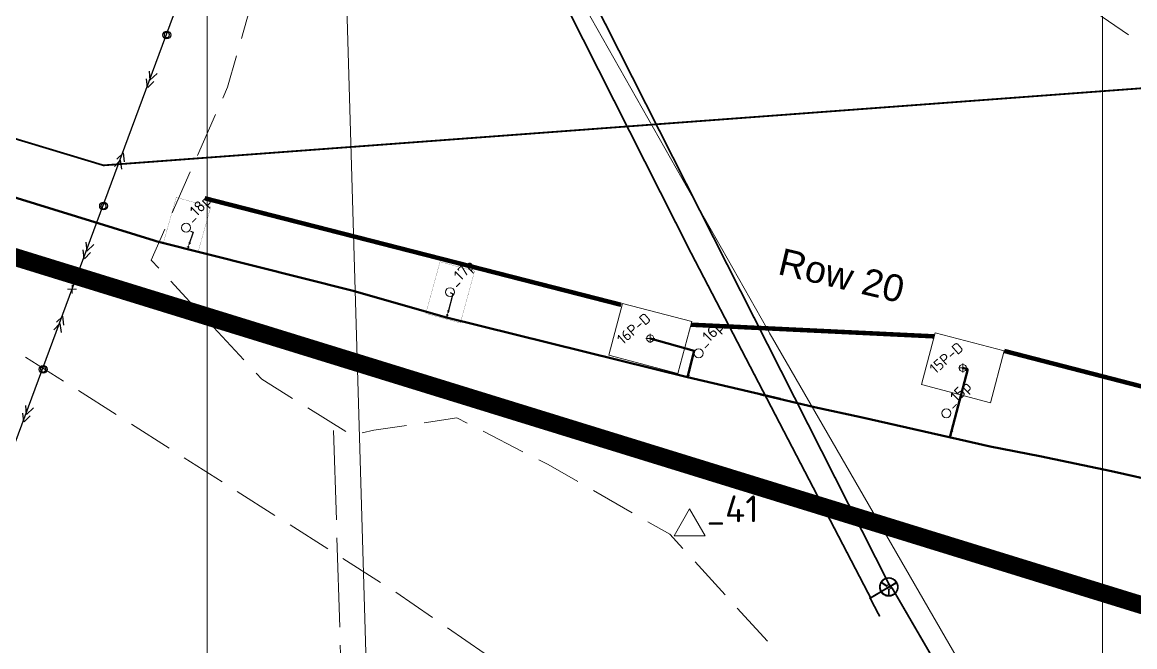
# Model space of a CAD drawing. Header units: millimetres. Extents: x 519 to 9564855, y -810 to 5021775.
# Drawn here: x 9527793 to 9529036, y 4997292 to 4997990 of the extents above; entities that cross this region are included whole.
import ezdxf

# ---------------------------------------------------------------- set-up
doc = ezdxf.new("R2010")
doc.units = ezdxf.units.MM
doc.header["$LTSCALE"] = 2
doc.header["$MEASUREMENT"] = 0
doc.header["$PDMODE"] = 2
doc.header["$PDSIZE"] = 5
for name, pattern in [('92051501$0$GROUND1', [60, 50, -10]), ('92051501$0$GROUND2', [35, 25, -10]), ('DASHED', [0.75, 0.5, -0.25]), ('DASHED2', [9.525, 6.35, -3.175]), ('HIDDEN2', [4.7625, 3.175, -1.5875])]:
    doc.linetypes.add(name, pattern=pattern)
doc.layers.add('13A этап', color=7, linetype='Continuous', true_color=0xaafdfa)
for name, color, linetype in [('CONTROL', 7, 'Continuous'), ('Existing roads', 41, 'Continuous'), ('GRID_PULKOVO', 7, 'Continuous'), ('New disposal wells', 191, 'Continuous'), ('OilColl&Flowlines', 3, 'Continuous'), ('OLD WELLS(dr.bfr2000)', 24, 'Continuous'), ('POINT', 7, 'Continuous'), ('PPLINE_WAT', 7, 'WTR_LINE'), ('ROAD_FIELD', 255, '92051501$0$GROUND2'), ('Stage 11.Object 3.Color', 172, 'Continuous'), ('водавод', 5, 'Continuous'), ('Водонагнетателаная', 172, 'Continuous'), ('МГ-земельный участок', 7, 'Continuous'), ('Скважины 2017г', 221, 'Continuous'), ('Скважины на 2015 год', 7, 'Continuous')]:
    doc.layers.add(name, color=color, linetype=linetype)
for name, color, linetype, lineweight in [('Land lease as of 24.06.2004', 47, 'HIDDEN2', 70), ('PPLINE_GAS', 4, 'GAS_LINE', 30), ('Электро', 1, 'Continuous', 30), ('Электроснаб', 1, 'Continuous', 18), ('Электроснабжене', 1, 'Continuous', 18)]:
    doc.layers.add(name, color=color, linetype=linetype, lineweight=lineweight)
doc.styles.add('92051501$0$STANDARD', font='simplex.shx')
doc.styles.add('Elect', font='isocpeur.ttf')
doc.linetypes.add('GAS_LINE', pattern='A,0.5,-0.2,["G",92051501$0$STANDARD,S=0.1,R=0,X=-0.1,Y=-0.05],-0.05', length=0.75)
doc.linetypes.add('OIL_LINE', pattern='A,0.5,-0.2,["O",92051501$0$STANDARD,S=0.1,R=0,X=-0.1,Y=-0.05],-0.05', length=0.75)
doc.linetypes.add('WTR_LINE', pattern='A,0.5,-0.2,["W",92051501$0$STANDARD,S=0.1,R=0,X=-0.1,Y=-0.05],-0.05', length=0.75)
doc.linetypes.add('ограждение1', pattern='A,6.35,-2.54,[133,ltypeshp.shx,S=2.54,R=0,X=-2.54,Y=0],-2.54,25.4', length=36.83)

# ---------------------------------------------------------------- blocks, each defined once
blk = doc.blocks.new('CROSS')
at = {"color": 0}
for p, q in [((-50, 0), (50, 0)), ((0, -50), (0, 50))]:
    blk.add_line(p, q, dxfattribs=at)
blk = doc.blocks.new('A$C55F11AF4')
at = {"color": 5, "linetype": 'Continuous', "lineweight": 30}
for p, q in [((436.3, 318.9, -23.8), (435.7, 316.9, -23.8)), ((725.6, 242.3, -25.2), (725.1, 240.3, -25.2)), ((994.8, 175.1, -25), (994.3, 173.1, -25)), ((1287.9, 107.3, -26.5), (1287.3, 105.4, -26.5))]:
    blk.add_line(p, q, dxfattribs=at)
at = {"layer": 'водавод', "color": 5, "linetype": 'ByBlock', "lineweight": 50, "ltscale": 0.5}
blk.add_line((398.6, 326.5, -23.5), (401.6, 325.6, -23.8), dxfattribs=at)
at = {"layer": 'водавод', "linetype": 'ByBlock', "lineweight": 50, "ltscale": 0.5}
for p, q in [((725, 240.3, -25.2), (994.3, 173.1, -25)), ((1307.5, 181.6), (1287.3, 105.4, -26.5)), ((1301.3, 183.3, -25.9), (1307.5, 181.6)), ((1076, 153.8, -26), (1135.8, 139.6, -26.3)), ((1135.8, 139.6, -26.3), (1187.9, 128.1, -26.5)), ((1187.9, 128.1, -26.5), (1298, 102.9, -26.5)), ((1298, 102.9, -26.5), (1332.3, 95.2, -26.5)), ((1332.3, 95.2, -26.5), (1387.7, 84.5, -26.5)), ((1387.7, 84.5, -26.5), (1467.6, 67.3, -26.6)), ((1467.6, 67.3, -26.6), (1539.3, 51.2, -26.4))]:
    blk.add_line(p, q, dxfattribs=at)
at = {"layer": 'водавод', "color": 5, "linetype": 'ByBlock', "lineweight": 50, "ltscale": 0.5}
for points, elevation in [([(398.6, 326.5), (0.3, 450)], -23.5), ([(619.1, 270.5), (401.6, 325.6)], -23.8), ([(725, 240.3), (619.1, 270.6)], -25.2), ([(994.3, 173.1), (1097.6, 148.7)], -25)]:
    blk.add_lwpolyline(points, dxfattribs=dict(at, elevation=elevation))
at = {"layer": 'водавод', "color": 5, "lineweight": 50}
for points, elevation in [([(436.3, 318.9, 3.2, 0, 0), (437.3, 321.7, 0, 3.2, 0), (438.3, 324.4, 3.2, 3.2, 0)], -23.8), ([(725.6, 242.3, 3.2, 0, 0), (726.4, 245.1, 0, 3.2, 0), (727.2, 248, 3.2, 3.2, 0)], -25.2), ([(994.8, 175.1, 3.2, 0, 0), (995.6, 177.9, 0, 3.2, 0), (996.4, 180.8, 3.2, 3.2, 0)], -25), ([(1287.9, 107.3, 3.2, 0, 0), (1288.7, 110.2, 0, 3.2, 0), (1289.5, 113, 3.2, 3.2, 0)], -26.5)]:
    blk.add_lwpolyline(points, format="xyseb", dxfattribs=dict(at, elevation=elevation))
at = {"layer": 'водавод', "linetype": 'ByBlock', "lineweight": 50, "ltscale": 0.5, "elevation": -25}
blk.add_lwpolyline([(952.5, 216.5), (952.5, 216.5), (1001.5, 202.6), (994.3, 173.1)], dxfattribs=at)
at = {"layer": 'Водонагнетателаная', "linetype": 'ограждение1'}
for points, elevation in [([(439.1, 337), (442.2, 335.8), (437.3, 321.7), (437.3, 321.7)], -25.5), ([(729.2, 268.2), (732.1, 266.8), (726.4, 245.1)], -25.2)]:
    blk.add_lwpolyline(points, dxfattribs=dict(at, elevation=elevation))
at = {"layer": 'POINT', "color": 7, "xscale": 0.002, "yscale": 0.002, "zscale": 0.002, "rotation": 182}
for p in [(726.7, 242.4, -25.2), (995.9, 175.2, -25)]:
    blk.add_blockref('CROSS', p, dxfattribs=at)

msp = doc.modelspace()

# ---------------------------------------------------------------- linework, layer by layer
at = {"layer": '13A этап', "color": 0, "linetype": 'ByBlock', "lineweight": 0, "ltscale": 80}
msp.add_point((9527848.82, 4997691.53), dxfattribs=at)
at = {"layer": 'CONTROL', "lineweight": 0}
for p, q in [((9528538.86509, 4997445.8604), (9528521.45517, 4997415.84247)), ((9528538.86509, 4997445.8604), (9528521.45517, 4997415.84247)), ((9528556.27501, 4997415.84247), (9528538.86509, 4997445.8604)), ((9528556.27501, 4997415.84247), (9528538.86509, 4997445.8604)), ((9528521.45517, 4997415.84247), (9528556.27501, 4997415.84247)), ((9528521.45517, 4997415.84247), (9528556.27501, 4997415.84247))]:
    msp.add_line(p, q, dxfattribs=at)
at = {"layer": 'Existing roads', "linetype": 'ByBlock', "lineweight": 0, "ltscale": 5, "const_width": 5}
for points in [[(9528462.37823, 4997674.01138), (9527997.03577, 4997793.22374)], [(9528811.93869, 4997638.76027), (9528540.23108, 4997651.80186)], [(9529346.41595, 4997504.39221), (9528890.37183, 4997622.44755)]]:
    msp.add_lwpolyline(points, dxfattribs=at)
at = {"layer": 'GRID_PULKOVO', "lineweight": 0}
for p, q in [((9528000, 5011000), (9528000, 4992000)), ((9529000, 5011000), (9529000, 4992000))]:
    msp.add_line(p, q, dxfattribs=at)
at = {"layer": 'Land lease as of 24.06.2004', "color": 34, "linetype": 'DASHED', "lineweight": 0, "ltscale": 50, "const_width": 20}
msp.add_lwpolyline([(9519654.3, 5003739.6), (9532971.6, 5004566.6), (9534671.1, 5001241.4), (9547648.8, 4998330.8), (9546800.6, 4994774.1), (9538599.5, 4994719.2), (9534700.1, 4995931.6), (9534118, 4994384.9), (9531927.8, 4994990.9), (9532139.5, 4996381.2), (9522290.1, 4999426.3), (9519885.3, 4999727), (9519654.3, 5003739.6)], dxfattribs=at)
at = {"layer": 'OilColl&Flowlines', "lineweight": 0, "const_width": 2}
for points in [[(9528579.33209, 4999169.41544), (9528301.41668, 4998577.79735), (9528265.25677, 4998473.57491), (9528254.51707, 4998419.91029), (9528251.12567, 4998371.89464), (9528253.38646, 4998331.7874), (9528268.09959, 4998271.3442), (9528540.51808, 4997731.87332), (9528741.06935, 4997346.27237)], [(9530806.837, 4995523.255), (9530339.037, 4995528.055), (9530144.337, 4995536.055), (9530050.037, 4995550.355), (9529994.137, 4995575.755), (9529937.937, 4995624.755), (9529375.237, 4996306.955), (9528765.35976, 4997356.77311), (9528762.737, 4997359.155), (9528761.337, 4997358.355), (9528740.537, 4997345.955), (9528751.237, 4997325.455)], [(9528751.38679, 4997352.42315), (9528746.36119, 4997349.42712)], [(9528770.50245, 4997347.9207), (9528765.35976, 4997356.77311), (9528762.737, 4997359.155), (9528761.337, 4997358.355), (9528751.38679, 4997352.42315)], [(9530806.837, 4995523.255), (9530339.037, 4995528.055), (9530144.337, 4995536.055), (9530050.037, 4995550.355), (9529994.137, 4995575.755), (9529937.937, 4995624.755), (9529375.237, 4996306.955), (9528770.50245, 4997347.9207)]]:
    msp.add_lwpolyline(points, dxfattribs=at)
at = {"layer": 'OilColl&Flowlines', "linetype": 'OIL_LINE', "lineweight": 0, "const_width": 2}
msp.add_lwpolyline([(9528762.92328, 4997358.98583), (9528297.437, 4998279.355), (9528285.137, 4998336.055), (9528283.47331, 4998373.34937), (9528287.937, 4998419.555), (9528301.837, 4998468.255), (9528524.737, 4998947.655), (9528607.837, 4999157.455), (9528606.637, 4999158.055)], dxfattribs=at)
at = {"layer": 'OilColl&Flowlines', "lineweight": 0}
for points in [[(9528761.38519, 4997368.90292), (9528761.38519, 4997368.90292), (9528761.91491, 4997368.89253), (9528762.43425, 4997368.85098), (9528762.95358, 4997368.77827), (9528763.46253, 4997368.69518), (9528763.96109, 4997368.57054), (9528764.44927, 4997368.43551), (9528764.93744, 4997368.26933), (9528765.40485, 4997368.08237), (9528765.86186, 4997367.87463), (9528766.30849, 4997367.64612), (9528766.74473, 4997367.39684), (9528767.17059, 4997367.12679), (9528767.57567, 4997366.83596), (9528767.97036, 4997366.52436), (9528768.34428, 4997366.20237), (9528768.70782, 4997365.85961), (9528769.05058, 4997365.49607), (9528769.38296, 4997365.12215), (9528769.69456, 4997364.72746), (9528769.98538, 4997364.32238), (9528770.25544, 4997363.89652), (9528770.50472, 4997363.46028), (9528770.73323, 4997363.01365), (9528770.95135, 4997362.55664), (9528771.13831, 4997362.07885), (9528771.3045, 4997361.60106), (9528771.43952, 4997361.1025), (9528771.55378, 4997360.60393), (9528771.64726, 4997360.09499), (9528771.71997, 4997359.57565), (9528771.76151, 4997359.04593), (9528771.7719, 4997358.5162), (9528771.7719, 4997358.5162), (9528771.76151, 4997357.9761), (9528771.71997, 4997357.44637), (9528771.64726, 4997356.92704), (9528771.55378, 4997356.41809), (9528771.43952, 4997355.91953), (9528771.3045, 4997355.42097), (9528771.13831, 4997354.93279), (9528770.95135, 4997354.46539), (9528770.73323, 4997354.00837), (9528770.50472, 4997353.56174), (9528770.25544, 4997353.1255), (9528769.98538, 4997352.69965), (9528769.69456, 4997352.29457), (9528769.38296, 4997351.89987), (9528769.05058, 4997351.52595), (9528768.70782, 4997351.16241), (9528768.34428, 4997350.81965), (9528767.97036, 4997350.49766), (9528767.57567, 4997350.18606), (9528767.17059, 4997349.89524), (9528766.74473, 4997349.62518), (9528766.30849, 4997349.3759), (9528765.86186, 4997349.14739), (9528765.40485, 4997348.93966), (9528764.93744, 4997348.7527), (9528764.44927, 4997348.5969), (9528763.96109, 4997348.45148), (9528763.46253, 4997348.33723), (9528762.95358, 4997348.24375), (9528762.43425, 4997348.18143), (9528761.91491, 4997348.13988), (9528761.38519, 4997348.12949), (9528761.38519, 4997348.12949), (9528760.84508, 4997348.13988), (9528760.31536, 4997348.18143), (9528759.79602, 4997348.24375), (9528759.28707, 4997348.33723), (9528758.77812, 4997348.45148), (9528758.28995, 4997348.5969), (9528757.80177, 4997348.7527), (9528757.33437, 4997348.93966), (9528756.86697, 4997349.14739), (9528756.42034, 4997349.3759), (9528755.9841, 4997349.62518), (9528755.56863, 4997349.89524), (9528755.16355, 4997350.18606), (9528754.76885, 4997350.49766), (9528754.39493, 4997350.81965), (9528754.0314, 4997351.16241), (9528753.68864, 4997351.52595), (9528753.35626, 4997351.89987), (9528753.05505, 4997352.29457), (9528752.76422, 4997352.69965), (9528752.49416, 4997353.1255), (9528752.24488, 4997353.56174), (9528752.01638, 4997354.00837), (9528751.80864, 4997354.46539), (9528751.62168, 4997354.93279), (9528751.46588, 4997355.42097), (9528751.32047, 4997355.91953), (9528751.20621, 4997356.41809), (9528751.11273, 4997356.92704), (9528751.05041, 4997357.44637), (9528751.00886, 4997357.9761), (9528750.99848, 4997358.5162), (9528750.99848, 4997358.5162), (9528751.00886, 4997359.04593), (9528751.05041, 4997359.57565), (9528751.11273, 4997360.09499), (9528751.20621, 4997360.60393), (9528751.32047, 4997361.1025), (9528751.46588, 4997361.60106), (9528751.62168, 4997362.07885), (9528751.80864, 4997362.55664), (9528752.01638, 4997363.01365), (9528752.24488, 4997363.46028), (9528752.49416, 4997363.89652), (9528752.76422, 4997364.32238), (9528753.05505, 4997364.72746), (9528753.35626, 4997365.12215), (9528753.68864, 4997365.49607), (9528754.0314, 4997365.85961), (9528754.39493, 4997366.20237), (9528754.76885, 4997366.52436), (9528755.16355, 4997366.83596), (9528755.56863, 4997367.12679), (9528755.9841, 4997367.39684), (9528756.42034, 4997367.64612), (9528756.86697, 4997367.87463), (9528757.33437, 4997368.08237), (9528757.80177, 4997368.26933), (9528758.28995, 4997368.43551), (9528758.77812, 4997368.57054), (9528759.28707, 4997368.69518), (9528759.79602, 4997368.77827), (9528760.31536, 4997368.85098), (9528760.84508, 4997368.89253), (9528761.38519, 4997368.90292)], [(9528761.38519, 4997368.90292), (9528761.38519, 4997368.90292), (9528761.91491, 4997368.89253), (9528762.43425, 4997368.85098), (9528762.95358, 4997368.77827), (9528763.46253, 4997368.69518), (9528763.96109, 4997368.57054), (9528764.44927, 4997368.43551), (9528764.93744, 4997368.26933), (9528765.40485, 4997368.08237), (9528765.86186, 4997367.87463), (9528766.30849, 4997367.64612), (9528766.74473, 4997367.39684), (9528767.17059, 4997367.12679), (9528767.57567, 4997366.83596), (9528767.97036, 4997366.52436), (9528768.34428, 4997366.20237), (9528768.70782, 4997365.85961), (9528769.05058, 4997365.49607), (9528769.38296, 4997365.12215), (9528769.69456, 4997364.72746), (9528769.98538, 4997364.32238), (9528770.25544, 4997363.89652), (9528770.50472, 4997363.46028), (9528770.73323, 4997363.01365), (9528770.95135, 4997362.55664), (9528771.13831, 4997362.07885), (9528771.3045, 4997361.60106), (9528771.43952, 4997361.1025), (9528771.55378, 4997360.60393), (9528771.64726, 4997360.09499), (9528771.71997, 4997359.57565), (9528771.76151, 4997359.04593), (9528771.7719, 4997358.5162), (9528771.7719, 4997358.5162), (9528771.76151, 4997357.9761), (9528771.71997, 4997357.44637), (9528771.64726, 4997356.92704), (9528771.55378, 4997356.41809), (9528771.43952, 4997355.91953), (9528771.3045, 4997355.42097), (9528771.13831, 4997354.93279), (9528770.95135, 4997354.46539), (9528770.73323, 4997354.00837), (9528770.50472, 4997353.56174), (9528770.25544, 4997353.1255), (9528769.98538, 4997352.69965), (9528769.69456, 4997352.29457), (9528769.38296, 4997351.89987), (9528769.05058, 4997351.52595), (9528768.70782, 4997351.16241), (9528768.34428, 4997350.81965), (9528767.97036, 4997350.49766), (9528767.57567, 4997350.18606), (9528767.17059, 4997349.89524), (9528766.74473, 4997349.62518), (9528766.30849, 4997349.3759), (9528765.86186, 4997349.14739), (9528765.40485, 4997348.93966), (9528764.93744, 4997348.7527), (9528764.44927, 4997348.5969), (9528763.96109, 4997348.45148), (9528763.46253, 4997348.33723), (9528762.95358, 4997348.24375), (9528762.43425, 4997348.18143), (9528761.91491, 4997348.13988), (9528761.38519, 4997348.12949), (9528761.38519, 4997348.12949), (9528760.84508, 4997348.13988), (9528760.31536, 4997348.18143), (9528759.79602, 4997348.24375), (9528759.28707, 4997348.33723), (9528758.77812, 4997348.45148), (9528758.28995, 4997348.5969), (9528757.80177, 4997348.7527), (9528757.33437, 4997348.93966), (9528756.86697, 4997349.14739), (9528756.42034, 4997349.3759), (9528755.9841, 4997349.62518), (9528755.56863, 4997349.89524), (9528755.16355, 4997350.18606), (9528754.76885, 4997350.49766), (9528754.39493, 4997350.81965), (9528754.0314, 4997351.16241), (9528753.68864, 4997351.52595), (9528753.35626, 4997351.89987), (9528753.05505, 4997352.29457), (9528752.76422, 4997352.69965), (9528752.49416, 4997353.1255), (9528752.24488, 4997353.56174), (9528752.01638, 4997354.00837), (9528751.80864, 4997354.46539), (9528751.62168, 4997354.93279), (9528751.46588, 4997355.42097), (9528751.32047, 4997355.91953), (9528751.20621, 4997356.41809), (9528751.11273, 4997356.92704), (9528751.05041, 4997357.44637), (9528751.00886, 4997357.9761), (9528750.99848, 4997358.5162), (9528750.99848, 4997358.5162), (9528751.00886, 4997359.04593), (9528751.05041, 4997359.57565), (9528751.11273, 4997360.09499), (9528751.20621, 4997360.60393), (9528751.32047, 4997361.1025), (9528751.46588, 4997361.60106), (9528751.62168, 4997362.07885), (9528751.80864, 4997362.55664), (9528752.01638, 4997363.01365), (9528752.24488, 4997363.46028), (9528752.49416, 4997363.89652), (9528752.76422, 4997364.32238), (9528753.05505, 4997364.72746), (9528753.35626, 4997365.12215), (9528753.68864, 4997365.49607), (9528754.0314, 4997365.85961), (9528754.39493, 4997366.20237), (9528754.76885, 4997366.52436), (9528755.16355, 4997366.83596), (9528755.56863, 4997367.12679), (9528755.9841, 4997367.39684), (9528756.42034, 4997367.64612), (9528756.86697, 4997367.87463), (9528757.33437, 4997368.08237), (9528757.80177, 4997368.26933), (9528758.28995, 4997368.43551), (9528758.77812, 4997368.57054), (9528759.28707, 4997368.69518), (9528759.79602, 4997368.77827), (9528760.31536, 4997368.85098), (9528760.84508, 4997368.89253), (9528761.38519, 4997368.90292)], [(9528759.51558, 4997359.93918), (9528759.51558, 4997359.93918), (9528759.72331, 4997360.18847), (9528759.96221, 4997360.40659), (9528760.22188, 4997360.58316), (9528760.48154, 4997360.71819), (9528760.76199, 4997360.81167), (9528761.05281, 4997360.88438), (9528761.34364, 4997360.91554), (9528761.63447, 4997360.91554), (9528761.91491, 4997360.88438), (9528762.19535, 4997360.82205), (9528762.45502, 4997360.73896), (9528762.69391, 4997360.62471), (9528762.92242, 4997360.48968), (9528763.10938, 4997360.32349), (9528763.27557, 4997360.14692), (9528763.4106, 4997359.93918), (9528769.49721, 4997363.75111), (9528769.49721, 4997363.75111), (9528769.3518, 4997363.99), (9528769.18561, 4997364.21851), (9528769.01942, 4997364.44702), (9528768.84285, 4997364.67552), (9528768.65589, 4997364.89365), (9528768.46893, 4997365.11177), (9528768.26119, 4997365.3195), (9528768.05346, 4997365.52723), (9528767.83534, 4997365.72458), (9528767.61721, 4997365.92193), (9528767.37832, 4997366.10889), (9528767.13943, 4997366.28546), (9528766.90053, 4997366.46204), (9528766.65125, 4997366.62823), (9528766.39158, 4997366.79441), (9528766.13192, 4997366.93983), (9528765.86186, 4997367.08524), (9528765.59181, 4997367.23066), (9528765.31137, 4997367.3553), (9528765.03092, 4997367.47994), (9528764.75048, 4997367.59419), (9528764.45965, 4997367.69806), (9528764.16883, 4997367.79154), (9528763.878, 4997367.87463), (9528763.57678, 4997367.95772), (9528763.27557, 4997368.02005), (9528762.97436, 4997368.08237), (9528762.66275, 4997368.1343), (9528762.36154, 4997368.16546), (9528762.04994, 4997368.19662), (9528761.73834, 4997368.20701), (9528761.42674, 4997368.21739), (9528761.42674, 4997368.21739), (9528761.11513, 4997368.20701), (9528760.80353, 4997368.19662), (9528760.49193, 4997368.16546), (9528760.18033, 4997368.1343), (9528759.87912, 4997368.08237), (9528759.5779, 4997368.03043), (9528759.27669, 4997367.96811), (9528758.98586, 4997367.8954), (9528758.68464, 4997367.80192), (9528758.4042, 4997367.70844), (9528758.11337, 4997367.61496), (9528757.83293, 4997367.50071), (9528757.56288, 4997367.37607), (9528757.29282, 4997367.25143), (9528757.02277, 4997367.1164), (9528756.7631, 4997366.97099), (9528756.50343, 4997366.82557), (9528756.25415, 4997366.65939), (9528756.00487, 4997366.4932), (9528755.76598, 4997366.32701), (9528755.53747, 4997366.14005), (9528755.30896, 4997365.95309), (9528755.09084, 4997365.76613), (9528754.87272, 4997365.55839), (9528754.66499, 4997365.35066), (9528754.46764, 4997365.14293), (9528754.28068, 4997364.92481), (9528754.09372, 4997364.6963), (9528753.91714, 4997364.46779), (9528753.74057, 4997364.23928), (9528753.58477, 4997364.00039), (9528753.42897, 4997363.75111), (9528759.51558, 4997359.93918)], [(9528759.51558, 4997359.93918), (9528759.51558, 4997359.93918), (9528759.72331, 4997360.18847), (9528759.96221, 4997360.40659), (9528760.22188, 4997360.58316), (9528760.48154, 4997360.71819), (9528760.76199, 4997360.81167), (9528761.05281, 4997360.88438), (9528761.34364, 4997360.91554), (9528761.63447, 4997360.91554), (9528761.91491, 4997360.88438), (9528762.19535, 4997360.82205), (9528762.45502, 4997360.73896), (9528762.69391, 4997360.62471), (9528762.92242, 4997360.48968), (9528763.10938, 4997360.32349), (9528763.27557, 4997360.14692), (9528763.4106, 4997359.93918), (9528769.49721, 4997363.75111), (9528769.49721, 4997363.75111), (9528769.3518, 4997363.99), (9528769.18561, 4997364.21851), (9528769.01942, 4997364.44702), (9528768.84285, 4997364.67552), (9528768.65589, 4997364.89365), (9528768.46893, 4997365.11177), (9528768.26119, 4997365.3195), (9528768.05346, 4997365.52723), (9528767.83534, 4997365.72458), (9528767.61721, 4997365.92193), (9528767.37832, 4997366.10889), (9528767.13943, 4997366.28546), (9528766.90053, 4997366.46204), (9528766.65125, 4997366.62823), (9528766.39158, 4997366.79441), (9528766.13192, 4997366.93983), (9528765.86186, 4997367.08524), (9528765.59181, 4997367.23066), (9528765.31137, 4997367.3553), (9528765.03092, 4997367.47994), (9528764.75048, 4997367.59419), (9528764.45965, 4997367.69806), (9528764.16883, 4997367.79154), (9528763.878, 4997367.87463), (9528763.57678, 4997367.95772), (9528763.27557, 4997368.02005), (9528762.97436, 4997368.08237), (9528762.66275, 4997368.1343), (9528762.36154, 4997368.16546), (9528762.04994, 4997368.19662), (9528761.73834, 4997368.20701), (9528761.42674, 4997368.21739), (9528761.42674, 4997368.21739), (9528761.11513, 4997368.20701), (9528760.80353, 4997368.19662), (9528760.49193, 4997368.16546), (9528760.18033, 4997368.1343), (9528759.87912, 4997368.08237), (9528759.5779, 4997368.03043), (9528759.27669, 4997367.96811), (9528758.98586, 4997367.8954), (9528758.68464, 4997367.80192), (9528758.4042, 4997367.70844), (9528758.11337, 4997367.61496), (9528757.83293, 4997367.50071), (9528757.56288, 4997367.37607), (9528757.29282, 4997367.25143), (9528757.02277, 4997367.1164), (9528756.7631, 4997366.97099), (9528756.50343, 4997366.82557), (9528756.25415, 4997366.65939), (9528756.00487, 4997366.4932), (9528755.76598, 4997366.32701), (9528755.53747, 4997366.14005), (9528755.30896, 4997365.95309), (9528755.09084, 4997365.76613), (9528754.87272, 4997365.55839), (9528754.66499, 4997365.35066), (9528754.46764, 4997365.14293), (9528754.28068, 4997364.92481), (9528754.09372, 4997364.6963), (9528753.91714, 4997364.46779), (9528753.74057, 4997364.23928), (9528753.58477, 4997364.00039), (9528753.42897, 4997363.75111), (9528759.51558, 4997359.93918)], [(9528760.98011, 4997356.12726), (9528760.98011, 4997356.12726), (9528760.74121, 4997356.21036), (9528760.5127, 4997356.30384), (9528760.2842, 4997356.42848), (9528760.07646, 4997356.5635), (9528759.87912, 4997356.7193), (9528759.70254, 4997356.88549), (9528759.53635, 4997357.07245), (9528759.40133, 4997357.2698), (9528759.27669, 4997357.47753), (9528759.17282, 4997357.69565), (9528759.10011, 4997357.92416), (9528759.04818, 4997358.16306), (9528759.02741, 4997358.41234), (9528759.03779, 4997358.66162), (9528759.07934, 4997358.9109), (9528759.15205, 4997359.17057), (9528752.95118, 4997363.06558), (9528752.95118, 4997363.06558), (9528752.81615, 4997362.8163), (9528752.69151, 4997362.56702), (9528752.57726, 4997362.30735), (9528752.47339, 4997362.04769), (9528752.36952, 4997361.77763), (9528752.27604, 4997361.49719), (9528752.19295, 4997361.22714), (9528752.12024, 4997360.93631), (9528752.05792, 4997360.65587), (9528752.00599, 4997360.36504), (9528751.95406, 4997360.07421), (9528751.9229, 4997359.78338), (9528751.89174, 4997359.48217), (9528751.87096, 4997359.18095), (9528751.86057, 4997358.87974), (9528751.86057, 4997358.57853), (9528751.87096, 4997358.27731), (9528751.89174, 4997357.9761), (9528751.91251, 4997357.66449), (9528751.95406, 4997357.36328), (9528751.9956, 4997357.06207), (9528752.05792, 4997356.76085), (9528752.12024, 4997356.45964), (9528752.19295, 4997356.15842), (9528752.27604, 4997355.85721), (9528752.36952, 4997355.56638), (9528752.47339, 4997355.27555), (9528752.58764, 4997354.98472), (9528752.71229, 4997354.6939), (9528752.84731, 4997354.41345), (9528752.99273, 4997354.13301), (9528753.14853, 4997353.85257), (9528753.14853, 4997353.85257), (9528753.30433, 4997353.58252), (9528753.4809, 4997353.32285), (9528753.64709, 4997353.06318), (9528753.83405, 4997352.8139), (9528754.0314, 4997352.57501), (9528754.22874, 4997352.33611), (9528754.42609, 4997352.1076), (9528754.64421, 4997351.88948), (9528754.85195, 4997351.68175), (9528755.08046, 4997351.47402), (9528755.30896, 4997351.27667), (9528755.54786, 4997351.08971), (9528755.78675, 4997350.90275), (9528756.02565, 4997350.73656), (9528756.27493, 4997350.57037), (9528756.53459, 4997350.41457), (9528756.78388, 4997350.25877), (9528757.05393, 4997350.12374), (9528757.3136, 4997349.98872), (9528757.58365, 4997349.86408), (9528757.85371, 4997349.74982), (9528758.13415, 4997349.64595), (9528758.4042, 4997349.54209), (9528758.68464, 4997349.45899), (9528758.97547, 4997349.3759), (9528759.25591, 4997349.30319), (9528759.53635, 4997349.24087), (9528759.82718, 4997349.18894), (9528760.11801, 4997349.13701), (9528760.39845, 4997349.10585), (9528760.68928, 4997349.08507), (9528760.98011, 4997349.0643), (9528760.98011, 4997356.12726)], [(9528760.98011, 4997356.12726), (9528760.98011, 4997356.12726), (9528760.74121, 4997356.21036), (9528760.5127, 4997356.30384), (9528760.2842, 4997356.42848), (9528760.07646, 4997356.5635), (9528759.87912, 4997356.7193), (9528759.70254, 4997356.88549), (9528759.53635, 4997357.07245), (9528759.40133, 4997357.2698), (9528759.27669, 4997357.47753), (9528759.17282, 4997357.69565), (9528759.10011, 4997357.92416), (9528759.04818, 4997358.16306), (9528759.02741, 4997358.41234), (9528759.03779, 4997358.66162), (9528759.07934, 4997358.9109), (9528759.15205, 4997359.17057), (9528752.95118, 4997363.06558), (9528752.95118, 4997363.06558), (9528752.81615, 4997362.8163), (9528752.69151, 4997362.56702), (9528752.57726, 4997362.30735), (9528752.47339, 4997362.04769), (9528752.36952, 4997361.77763), (9528752.27604, 4997361.49719), (9528752.19295, 4997361.22714), (9528752.12024, 4997360.93631), (9528752.05792, 4997360.65587), (9528752.00599, 4997360.36504), (9528751.95406, 4997360.07421), (9528751.9229, 4997359.78338), (9528751.89174, 4997359.48217), (9528751.87096, 4997359.18095), (9528751.86057, 4997358.87974), (9528751.86057, 4997358.57853), (9528751.87096, 4997358.27731), (9528751.89174, 4997357.9761), (9528751.91251, 4997357.66449), (9528751.95406, 4997357.36328), (9528751.9956, 4997357.06207), (9528752.05792, 4997356.76085), (9528752.12024, 4997356.45964), (9528752.19295, 4997356.15842), (9528752.27604, 4997355.85721), (9528752.36952, 4997355.56638), (9528752.47339, 4997355.27555), (9528752.58764, 4997354.98472), (9528752.71229, 4997354.6939), (9528752.84731, 4997354.41345), (9528752.99273, 4997354.13301), (9528753.14853, 4997353.85257), (9528753.14853, 4997353.85257), (9528753.30433, 4997353.58252), (9528753.4809, 4997353.32285), (9528753.64709, 4997353.06318), (9528753.83405, 4997352.8139), (9528754.0314, 4997352.57501), (9528754.22874, 4997352.33611), (9528754.42609, 4997352.1076), (9528754.64421, 4997351.88948), (9528754.85195, 4997351.68175), (9528755.08046, 4997351.47402), (9528755.30896, 4997351.27667), (9528755.54786, 4997351.08971), (9528755.78675, 4997350.90275), (9528756.02565, 4997350.73656), (9528756.27493, 4997350.57037), (9528756.53459, 4997350.41457), (9528756.78388, 4997350.25877), (9528757.05393, 4997350.12374), (9528757.3136, 4997349.98872), (9528757.58365, 4997349.86408), (9528757.85371, 4997349.74982), (9528758.13415, 4997349.64595), (9528758.4042, 4997349.54209), (9528758.68464, 4997349.45899), (9528758.97547, 4997349.3759), (9528759.25591, 4997349.30319), (9528759.53635, 4997349.24087), (9528759.82718, 4997349.18894), (9528760.11801, 4997349.13701), (9528760.39845, 4997349.10585), (9528760.68928, 4997349.08507), (9528760.98011, 4997349.0643), (9528760.98011, 4997356.12726)], [(9528761.46828, 4997359.17057), (9528761.46828, 4997359.17057), (9528761.33325, 4997359.16018), (9528761.20861, 4997359.11863), (9528761.10475, 4997359.05631), (9528761.00088, 4997358.98361), (9528760.92817, 4997358.87974), (9528760.86585, 4997358.77587), (9528760.82431, 4997358.65123), (9528760.81392, 4997358.5162), (9528760.81392, 4997358.5162), (9528760.82431, 4997358.38118), (9528760.86585, 4997358.26692), (9528760.92817, 4997358.15267), (9528761.00088, 4997358.05919), (9528761.10475, 4997357.9761), (9528761.20861, 4997357.92416), (9528761.33325, 4997357.88262), (9528761.46828, 4997357.87223), (9528761.46828, 4997357.87223), (9528761.60331, 4997357.88262), (9528761.71756, 4997357.92416), (9528761.83182, 4997357.9761), (9528761.9253, 4997358.05919), (9528762.00839, 4997358.15267), (9528762.06032, 4997358.26692), (9528762.10187, 4997358.38118), (9528762.11226, 4997358.5162), (9528762.11226, 4997358.5162), (9528762.10187, 4997358.65123), (9528762.06032, 4997358.77587), (9528762.00839, 4997358.87974), (9528761.9253, 4997358.98361), (9528761.83182, 4997359.05631), (9528761.71756, 4997359.11863), (9528761.60331, 4997359.16018), (9528761.46828, 4997359.17057)], [(9528761.46828, 4997359.17057), (9528761.46828, 4997359.17057), (9528761.33325, 4997359.16018), (9528761.20861, 4997359.11863), (9528761.10475, 4997359.05631), (9528761.00088, 4997358.98361), (9528760.92817, 4997358.87974), (9528760.86585, 4997358.77587), (9528760.82431, 4997358.65123), (9528760.81392, 4997358.5162), (9528760.81392, 4997358.5162), (9528760.82431, 4997358.38118), (9528760.86585, 4997358.26692), (9528760.92817, 4997358.15267), (9528761.00088, 4997358.05919), (9528761.10475, 4997357.9761), (9528761.20861, 4997357.92416), (9528761.33325, 4997357.88262), (9528761.46828, 4997357.87223), (9528761.46828, 4997357.87223), (9528761.60331, 4997357.88262), (9528761.71756, 4997357.92416), (9528761.83182, 4997357.9761), (9528761.9253, 4997358.05919), (9528762.00839, 4997358.15267), (9528762.06032, 4997358.26692), (9528762.10187, 4997358.38118), (9528762.11226, 4997358.5162), (9528762.11226, 4997358.5162), (9528762.10187, 4997358.65123), (9528762.06032, 4997358.77587), (9528762.00839, 4997358.87974), (9528761.9253, 4997358.98361), (9528761.83182, 4997359.05631), (9528761.71756, 4997359.11863), (9528761.60331, 4997359.16018), (9528761.46828, 4997359.17057)], [(9528763.77413, 4997359.17057), (9528763.77413, 4997359.17057), (9528763.83645, 4997358.90051), (9528763.86761, 4997358.63046), (9528763.86761, 4997358.37079), (9528763.84684, 4997358.12151), (9528763.80529, 4997357.87223), (9528763.74297, 4997357.63333), (9528763.64949, 4997357.41521), (9528763.54562, 4997357.20748), (9528763.4106, 4997357.01013), (9528763.24441, 4997356.82317), (9528763.06784, 4997356.66737), (9528762.87049, 4997356.51157), (9528762.65237, 4997356.38693), (9528762.41347, 4997356.28306), (9528762.15381, 4997356.18958), (9528761.87336, 4997356.12726), (9528761.87336, 4997349.0643), (9528761.87336, 4997349.0643), (9528762.15381, 4997349.07469), (9528762.43425, 4997349.09546), (9528762.71469, 4997349.12662), (9528762.99513, 4997349.16817), (9528763.27557, 4997349.2201), (9528763.55601, 4997349.27203), (9528763.83645, 4997349.34474), (9528764.11689, 4997349.41745), (9528764.39733, 4997349.50054), (9528764.67778, 4997349.59402), (9528764.95822, 4997349.69789), (9528765.22827, 4997349.80175), (9528765.49833, 4997349.9264), (9528765.76838, 4997350.05104), (9528766.03843, 4997350.18606), (9528766.2981, 4997350.33148), (9528766.55777, 4997350.47689), (9528766.81744, 4997350.64308), (9528767.06672, 4997350.80927), (9528767.316, 4997350.98584), (9528767.55489, 4997351.16241), (9528767.79379, 4997351.35976), (9528768.0223, 4997351.55711), (9528768.2508, 4997351.76484), (9528768.46893, 4997351.97258), (9528768.67666, 4997352.20109), (9528768.88439, 4997352.42959), (9528769.08174, 4997352.66849), (9528769.2687, 4997352.90738), (9528769.45566, 4997353.15666), (9528769.62185, 4997353.41633), (9528769.78804, 4997353.68638), (9528769.78804, 4997353.68638), (9528769.94384, 4997353.96683), (9528770.08925, 4997354.24727), (9528770.22428, 4997354.53809), (9528770.34892, 4997354.81854), (9528770.45279, 4997355.10936), (9528770.55665, 4997355.41058), (9528770.65013, 4997355.70141), (9528770.73323, 4997355.99223), (9528770.80593, 4997356.29345), (9528770.87864, 4997356.59466), (9528770.93058, 4997356.88549), (9528770.97212, 4997357.18671), (9528771.00328, 4997357.48792), (9528771.03444, 4997357.78914), (9528771.04483, 4997358.07996), (9528771.05522, 4997358.38118), (9528771.05522, 4997358.68239), (9528771.03444, 4997358.97322), (9528771.01367, 4997359.26405), (9528770.98251, 4997359.56526), (9528770.95135, 4997359.85609), (9528770.89942, 4997360.13653), (9528770.84748, 4997360.42736), (9528770.77477, 4997360.7078), (9528770.70207, 4997360.98824), (9528770.61897, 4997361.26868), (9528770.52549, 4997361.54912), (9528770.43201, 4997361.81918), (9528770.31776, 4997362.07885), (9528770.20351, 4997362.3489), (9528770.07887, 4997362.60857), (9528769.94384, 4997362.85785), (9528763.77413, 4997359.17057)], [(9528763.77413, 4997359.17057), (9528763.77413, 4997359.17057), (9528763.83645, 4997358.90051), (9528763.86761, 4997358.63046), (9528763.86761, 4997358.37079), (9528763.84684, 4997358.12151), (9528763.80529, 4997357.87223), (9528763.74297, 4997357.63333), (9528763.64949, 4997357.41521), (9528763.54562, 4997357.20748), (9528763.4106, 4997357.01013), (9528763.24441, 4997356.82317), (9528763.06784, 4997356.66737), (9528762.87049, 4997356.51157), (9528762.65237, 4997356.38693), (9528762.41347, 4997356.28306), (9528762.15381, 4997356.18958), (9528761.87336, 4997356.12726), (9528761.87336, 4997349.0643), (9528761.87336, 4997349.0643), (9528762.15381, 4997349.07469), (9528762.43425, 4997349.09546), (9528762.71469, 4997349.12662), (9528762.99513, 4997349.16817), (9528763.27557, 4997349.2201), (9528763.55601, 4997349.27203), (9528763.83645, 4997349.34474), (9528764.11689, 4997349.41745), (9528764.39733, 4997349.50054), (9528764.67778, 4997349.59402), (9528764.95822, 4997349.69789), (9528765.22827, 4997349.80175), (9528765.49833, 4997349.9264), (9528765.76838, 4997350.05104), (9528766.03843, 4997350.18606), (9528766.2981, 4997350.33148), (9528766.55777, 4997350.47689), (9528766.81744, 4997350.64308), (9528767.06672, 4997350.80927), (9528767.316, 4997350.98584), (9528767.55489, 4997351.16241), (9528767.79379, 4997351.35976), (9528768.0223, 4997351.55711), (9528768.2508, 4997351.76484), (9528768.46893, 4997351.97258), (9528768.67666, 4997352.20109), (9528768.88439, 4997352.42959), (9528769.08174, 4997352.66849), (9528769.2687, 4997352.90738), (9528769.45566, 4997353.15666), (9528769.62185, 4997353.41633), (9528769.78804, 4997353.68638), (9528769.78804, 4997353.68638), (9528769.94384, 4997353.96683), (9528770.08925, 4997354.24727), (9528770.22428, 4997354.53809), (9528770.34892, 4997354.81854), (9528770.45279, 4997355.10936), (9528770.55665, 4997355.41058), (9528770.65013, 4997355.70141), (9528770.73323, 4997355.99223), (9528770.80593, 4997356.29345), (9528770.87864, 4997356.59466), (9528770.93058, 4997356.88549), (9528770.97212, 4997357.18671), (9528771.00328, 4997357.48792), (9528771.03444, 4997357.78914), (9528771.04483, 4997358.07996), (9528771.05522, 4997358.38118), (9528771.05522, 4997358.68239), (9528771.03444, 4997358.97322), (9528771.01367, 4997359.26405), (9528770.98251, 4997359.56526), (9528770.95135, 4997359.85609), (9528770.89942, 4997360.13653), (9528770.84748, 4997360.42736), (9528770.77477, 4997360.7078), (9528770.70207, 4997360.98824), (9528770.61897, 4997361.26868), (9528770.52549, 4997361.54912), (9528770.43201, 4997361.81918), (9528770.31776, 4997362.07885), (9528770.20351, 4997362.3489), (9528770.07887, 4997362.60857), (9528769.94384, 4997362.85785), (9528763.77413, 4997359.17057)]]:
    msp.add_lwpolyline(points, dxfattribs=at)
at = {"layer": 'OLD WELLS(dr.bfr2000)', "lineweight": 0}
for centre in [(9527976.3, 4997760.3), (9528271.2, 4997688.2), (9528549, 4997619.8), (9528825.7, 4997552.8)]:
    msp.add_circle(centre, 5, dxfattribs=at)
at = {"layer": 'PPLINE_GAS', "linetype": 'GAS_LINE', "lineweight": 0, "ltscale": 20}
for q in [(9528390.33, 4998062.6), (9528810.47, 4997326.04)]:
    msp.add_line((9528631.58, 4997636.78), q, dxfattribs=at)
at = {"layer": 'PPLINE_GAS', "lineweight": 0, "ltscale": 25}
msp.add_line((9528810.47, 4997326.04), (9528888.5, 4997192.4), dxfattribs=at)
at = {"layer": 'PPLINE_WAT', "lineweight": 0, "ltscale": 20}
msp.add_lwpolyline([(9528861.91772, 4999915.10427), (9528146.057, 4998336.879), (9528316.42417, 4992547.4023)], dxfattribs=at)
at = {"layer": 'ROAD_FIELD', "lineweight": 0, "flags": 128}
for points in [[(9528209.6278, 5000198.85992), (9528358.913, 4999720.603), (9528495.611, 4999239.618), (9528468.78553, 4999145.72762), (9528458.04784, 4999047.9576), (9528449.69635, 4998989.534), (9528355.237, 4998813.516), (9528257.61083, 4998635.41573), (9528139.93228, 4998361.91387), (9528094.95551, 4998174.83252), (9528051.089, 4998017.985), (9528022.713, 4997917.376), (9527937.4, 4997724.046), (9528060.736, 4997590.921), (9528161.007, 4997528.155), (9528185.902, 4997533.818), (9528278.7193, 4997547.6119), (9528380.97166, 4997495.30172), (9528516.748, 4997417.364), (9528633.832, 4997289.293), (9528706.309, 4997209.857), (9528808.53826, 4997099.49757), (9528820.71113, 4997063.00208), (9528870.47497, 4996894.98902)], [(9525235.764, 4999937.663), (9525214.39793, 4999829.87718), (9525321.24899, 4999667.56701), (9525352.23578, 4999589.6154), (9525343.68774, 4999507.39244), (9525314.86562, 4999410.99821), (9525458.57511, 4999034.13591), (9525576.409, 4998966.23), (9526584.332, 4998370.48), (9527466.568, 4997825.709), (9528210.595, 4997352.658), (9528869.07269, 4996898.17941), (9528972.75783, 4996662.28052), (9529123.69984, 4996420.82557), (9529215.75408, 4996285.60314), (9529485.58681, 4996011.89516), (9529675.24078, 4995836.771), (9529872.299, 4995626.546), (9529974.57266, 4995534.13463), (9530170.987, 4995478.846), (9530259.524, 4995458.31), (9530549.231, 4995452.531), (9530549.231, 4995452.531), (9530549.231, 4995452.531), (9530549.231, 4995452.531)]]:
    msp.add_lwpolyline(points, dxfattribs=at)
at = {"layer": 'ROAD_FIELD', "linetype": '92051501$0$GROUND1', "lineweight": 0}
for points in [[(9529936.83229, 4997349.36541), (9529848.25573, 4997410.72902), (9529578.44973, 4997538.2587), (9529343.28098, 4997705.8691), (9529128.16542, 4997908.09471), (9528878.41262, 4998079.34881), (9528796.377, 4998157.68844), (9528696.89803, 4998239.34377), (9528372.40159, 4998408.776), (9528279.42795, 4998472.54084), (9528187.10406, 4998471.54786), (9528192.337, 4998674.755), (9528127.73774, 4998836.62462)], [(9528141.037, 4997533.455), (9528157.237, 4997016.555), (9528167.837, 4996637.255), (9528194.237, 4995623.855), (9528179.537, 4995423.155), (9528144.137, 4995197.755), (9528175.637, 4995235.355), (9528263.037, 4995273.855), (9528445.537, 4995407.855), (9528674.437, 4995530.655), (9528943.637, 4995664.755), (9528969.437, 4995666.755), (9529352.937, 4995551.255), (9529540.57899, 4995513.34668), (9529950.237, 4995430.355), (9530122.90704, 4995390.99497), (9530268.337, 4995442.655), (9530387.95842, 4995455.74803)]]:
    msp.add_lwpolyline(points, dxfattribs=at)
at = {"layer": 'Stage 11.Object 3.Color', "color": 131, "linetype": 'ByBlock', "lineweight": 0, "ltscale": 25}
msp.add_line((9528627.98, 4997642.51), (9528631.58, 4997636.78), dxfattribs=at)
at = {"layer": 'МГ-земельный участок', "color": 34, "linetype": 'DASHED2', "lineweight": 25, "ltscale": 5, "const_width": 2}
msp.add_lwpolyline([(9522271, 4999525), (9527884, 4997830), (9530104, 4997995), (9529358.40073, 4998522.43877), (9528467.29836, 4998113.15535), (9526935, 4999132), (9522496, 5000315), (9522167.80801, 4999999.48247)], close=True, dxfattribs=at)
at = {"layer": 'Скважины 2017г', "color": 18, "linetype": 'ByBlock', "lineweight": 0, "ltscale": 2, "const_width": 0.2}
for points in [[(9527965.27184, 4997794.17417), (9528003.78119, 4997783.35616), (9527989.56234, 4997732.74071), (9527950.81753, 4997743.06365), (9527965.27184, 4997794.17417)], [(9528259.96816, 4997722.19008), (9528298.5492, 4997711.63058), (9528282.70996, 4997653.75902), (9528244.12892, 4997664.31851), (9528259.96816, 4997722.19008)]]:
    msp.add_lwpolyline(points, dxfattribs=at)
at = {"layer": 'Скважины на 2015 год', "color": 0, "linetype": 'ByBlock', "lineweight": 0}
for points in [[(9528541.13183, 4997655.21755), (9528525.83236, 4997597.20095), (9528448.47689, 4997617.60023), (9528463.77635, 4997675.61684), (9528541.13183, 4997655.21755)], [(9528890.37183, 4997622.44755), (9528875.07236, 4997564.43095), (9528797.71689, 4997584.83023), (9528813.01635, 4997642.84684), (9528890.37183, 4997622.44755)]]:
    msp.add_lwpolyline(points, dxfattribs=at)
for centre in [(9528494.8, 4997636.41), (9528844.1, 4997603.4)]:
    msp.add_circle(centre, 4, dxfattribs=at)
for p in [(9528494.8, 4997636.41), (9528844.1, 4997603.4)]:
    msp.add_point(p, dxfattribs=at)
at = {"layer": 'Электро', "ltscale": 0.5}
msp.add_line((9527242.95337, 4996054.73346), (9528388.2214, 4999149.3193), dxfattribs=at)
at = {"layer": 'Электро'}
for p, q in [((9527933.19148, 4997917.01772), (9527932.00745, 4997926.87814)), ((9527933.42794, 4997916.93), (9527940.28358, 4997923.80783)), ((9527936.26375, 4997925.29912), (9527935.40396, 4997935.30844)), ((9527935.93951, 4997925.15024), (9527943.85565, 4997932.71135)), ((9527906.17655, 4997844.1183), (9527898.99666, 4997837.09158)), ((9527907.27279, 4997834.02127), (9527906.17655, 4997844.1183)), ((9527896.16085, 4997828.72246), (9527902.78004, 4997835.68801)), ((9527902.78004, 4997835.68801), (9527904.20052, 4997825.73987)), ((9527865.59572, 4997734.00621), (9527864.73593, 4997744.01552)), ((9527865.27148, 4997733.85732), (9527873.18762, 4997741.41843)), ((9527862.52345, 4997725.7248), (9527861.33942, 4997735.58522)), ((9527862.75991, 4997725.63708), (9527869.61555, 4997732.51491)), ((9527828.68841, 4997646.07975), (9527835.30759, 4997653.04531)), ((9527838.7041, 4997661.4756), (9527831.52422, 4997654.44888)), ((9527835.30759, 4997653.04531), (9527836.72808, 4997643.09716)), ((9527839.80035, 4997651.37857), (9527838.7041, 4997661.4756)), ((9527795.051, 4997543.08209), (9527793.86698, 4997552.94252)), ((9527798.12327, 4997551.3635), (9527797.26348, 4997561.37281)), ((9527797.79903, 4997551.21461), (9527805.71518, 4997558.77572)), ((9527795.28746, 4997542.99437), (9527802.1431, 4997549.8722))]:
    msp.add_line(p, q, dxfattribs=at)
for centre in [(9527954.72424, 4997975.78511), (9527884.05621, 4997784.49219), (9527816.58377, 4997601.84948)]:
    msp.add_circle(centre, 4.31715, dxfattribs=at)
for centre, start, end in [((9527954.70146, 4997975.80901), 0.24239058, 180.24239053), ((9527954.70146, 4997975.80901), 180.24239053, 0.24239058), ((9527884.03343, 4997784.51609), 0.24238098, 180.24238098), ((9527884.03343, 4997784.51609), 180.24238098, 0.24238098), ((9527816.56098, 4997601.87338), 0.24239053, 180.24239053), ((9527816.56098, 4997601.87338), 180.24239053, 0.24239053)]:
    msp.add_arc(centre, 3, start, end, dxfattribs=at)
at = {"layer": 'Электроснаб', "color": 1, "linetype": 'ByBlock', "lineweight": 0, "ltscale": 0.5}
msp.add_line((9527242.95337, 4996054.73346), (9528388.2214, 4999149.3193), dxfattribs=at)
at = {"layer": 'Электроснаб', "color": 1, "linetype": 'ByBlock', "lineweight": 0}
for p, q in [((9527933.19148, 4997917.01772), (9527932.00745, 4997926.87814)), ((9527933.42794, 4997916.93), (9527940.28358, 4997923.80783)), ((9527936.26375, 4997925.29912), (9527935.40396, 4997935.30844)), ((9527935.93951, 4997925.15024), (9527943.85565, 4997932.71135)), ((9527906.17655, 4997844.1183), (9527898.99666, 4997837.09158)), ((9527907.27279, 4997834.02127), (9527906.17655, 4997844.1183)), ((9527896.16085, 4997828.72246), (9527902.78004, 4997835.68801)), ((9527902.78004, 4997835.68801), (9527904.20052, 4997825.73987)), ((9527865.59572, 4997734.00621), (9527864.73593, 4997744.01552)), ((9527865.27148, 4997733.85732), (9527873.18762, 4997741.41843)), ((9527862.52345, 4997725.7248), (9527861.33942, 4997735.58522)), ((9527862.75991, 4997725.63708), (9527869.61555, 4997732.51491)), ((9527828.68841, 4997646.07975), (9527835.30759, 4997653.04531)), ((9527838.7041, 4997661.4756), (9527831.52422, 4997654.44888)), ((9527835.30759, 4997653.04531), (9527836.72808, 4997643.09716)), ((9527839.80035, 4997651.37857), (9527838.7041, 4997661.4756)), ((9527795.051, 4997543.08209), (9527793.86698, 4997552.94252)), ((9527798.12327, 4997551.3635), (9527797.26348, 4997561.37281)), ((9527797.79903, 4997551.21461), (9527805.71518, 4997558.77572)), ((9527795.28746, 4997542.99437), (9527802.1431, 4997549.8722))]:
    msp.add_line(p, q, dxfattribs=at)
for centre in [(9527954.72424, 4997975.78511), (9527884.05621, 4997784.49219), (9527816.58377, 4997601.84948)]:
    msp.add_circle(centre, 4.31715, dxfattribs=at)
for centre, start, end in [((9527954.70146, 4997975.80901), 0.24239058, 180.24239053), ((9527954.70146, 4997975.80901), 180.24239053, 0.24239058), ((9527884.03343, 4997784.51609), 0.24238098, 180.24238098), ((9527884.03343, 4997784.51609), 180.24238098, 0.24238098), ((9527816.56098, 4997601.87338), 0.24239053, 180.24239053), ((9527816.56098, 4997601.87338), 180.24239053, 0.24239053)]:
    msp.add_arc(centre, 3, start, end, dxfattribs=at)
at = {"layer": 'Электроснабжене', "color": 1, "linetype": 'ByBlock', "lineweight": 0, "ltscale": 0.5}
msp.add_line((9527242.95337, 4996054.73346), (9528388.2214, 4999149.3193), dxfattribs=at)
at = {"layer": 'Электроснабжене', "color": 1, "linetype": 'ByBlock', "lineweight": 0}
for p, q in [((9527933.19148, 4997917.01772), (9527932.00745, 4997926.87814)), ((9527933.42794, 4997916.93), (9527940.28358, 4997923.80783)), ((9527936.26375, 4997925.29912), (9527935.40396, 4997935.30844)), ((9527935.93951, 4997925.15024), (9527943.85565, 4997932.71135)), ((9527906.17655, 4997844.1183), (9527898.99666, 4997837.09158)), ((9527907.27279, 4997834.02127), (9527906.17655, 4997844.1183)), ((9527896.16085, 4997828.72246), (9527902.78004, 4997835.68801)), ((9527902.78004, 4997835.68801), (9527904.20052, 4997825.73987)), ((9527865.59572, 4997734.00621), (9527864.73593, 4997744.01552)), ((9527865.27148, 4997733.85732), (9527873.18762, 4997741.41843)), ((9527862.52345, 4997725.7248), (9527861.33942, 4997735.58522)), ((9527862.75991, 4997725.63708), (9527869.61555, 4997732.51491)), ((9527828.68841, 4997646.07975), (9527835.30759, 4997653.04531)), ((9527838.7041, 4997661.4756), (9527831.52422, 4997654.44888)), ((9527835.30759, 4997653.04531), (9527836.72808, 4997643.09716)), ((9527839.80035, 4997651.37857), (9527838.7041, 4997661.4756)), ((9527795.051, 4997543.08209), (9527793.86698, 4997552.94252)), ((9527798.12327, 4997551.3635), (9527797.26348, 4997561.37281)), ((9527797.79903, 4997551.21461), (9527805.71518, 4997558.77572)), ((9527795.28746, 4997542.99437), (9527802.1431, 4997549.8722))]:
    msp.add_line(p, q, dxfattribs=at)
for centre in [(9527954.72424, 4997975.78511), (9527884.05621, 4997784.49219), (9527816.58377, 4997601.84948)]:
    msp.add_circle(centre, 4.31715, dxfattribs=at)
for centre, start, end in [((9527954.70146, 4997975.80901), 0.24239058, 180.24239053), ((9527954.70146, 4997975.80901), 180.24239053, 0.24239058), ((9527884.03343, 4997784.51609), 0.24238098, 180.24238098), ((9527884.03343, 4997784.51609), 180.24238098, 0.24238098), ((9527816.56098, 4997601.87338), 0.24239053, 180.24239053), ((9527816.56098, 4997601.87338), 180.24239053, 0.24239053)]:
    msp.add_arc(centre, 3, start, end, dxfattribs=at)

# ---------------------------------------------------------------- block references
at = {"color": 0, "linetype": 'ByBlock', "lineweight": 0, "ltscale": 50, "rotation": 0.06674967078472338}
msp.add_blockref('A$C55F11AF4', (9527542.54942, 4997418.81334), dxfattribs=at)

# ---------------------------------------------------------------- texts
at = {"layer": 'CONTROL', "lineweight": 0, "style": 'Elect'}
msp.add_text(' _41', height=30.011925, rotation=0.00000003, dxfattribs=at).set_placement((9528538.86509, 4997430.85144))
at = {"layer": 'New disposal wells', "color": 253, "linetype": 'ByBlock', "lineweight": 0, "ltscale": 25, "insert": (9528631.62002, 4997740.5149), "char_height": 30, "width": 182.2824929, "attachment_point": 1, "rotation": 346.68694952, "style": 'Elect'}
msp.add_mtext('{\\fArial|b0|i0|c204|p34; Row\\fArial|b0|i0|c0|p34; \\fArial|b0|i0|c204|p34;20}', dxfattribs=at)
at = {"layer": 'OLD WELLS(dr.bfr2000)', "lineweight": 0, "style": 'Elect'}
for s, p in [(' _18p', (9527976.3, 4997760.3)), (' _17p', (9528271.2, 4997688.2)), (' _16p', (9528549, 4997619.8)), (' _15p', (9528825.77189, 4997552.40088))]:
    msp.add_text(s, height=12.5, rotation=44.99999992, dxfattribs=at).set_placement(p)
at = {"layer": 'Скважины на 2015 год', "color": 0, "linetype": 'ByBlock', "lineweight": 0, "style": 'Elect'}
for s, p in [('16P-D', (9528464.16444, 4997628.72334)), ('15P-D', (9528813.40444, 4997595.95334))]:
    msp.add_text(s, height=12, rotation=41, dxfattribs=at).set_placement(p)

doc.saveas('drawing.dxf')
